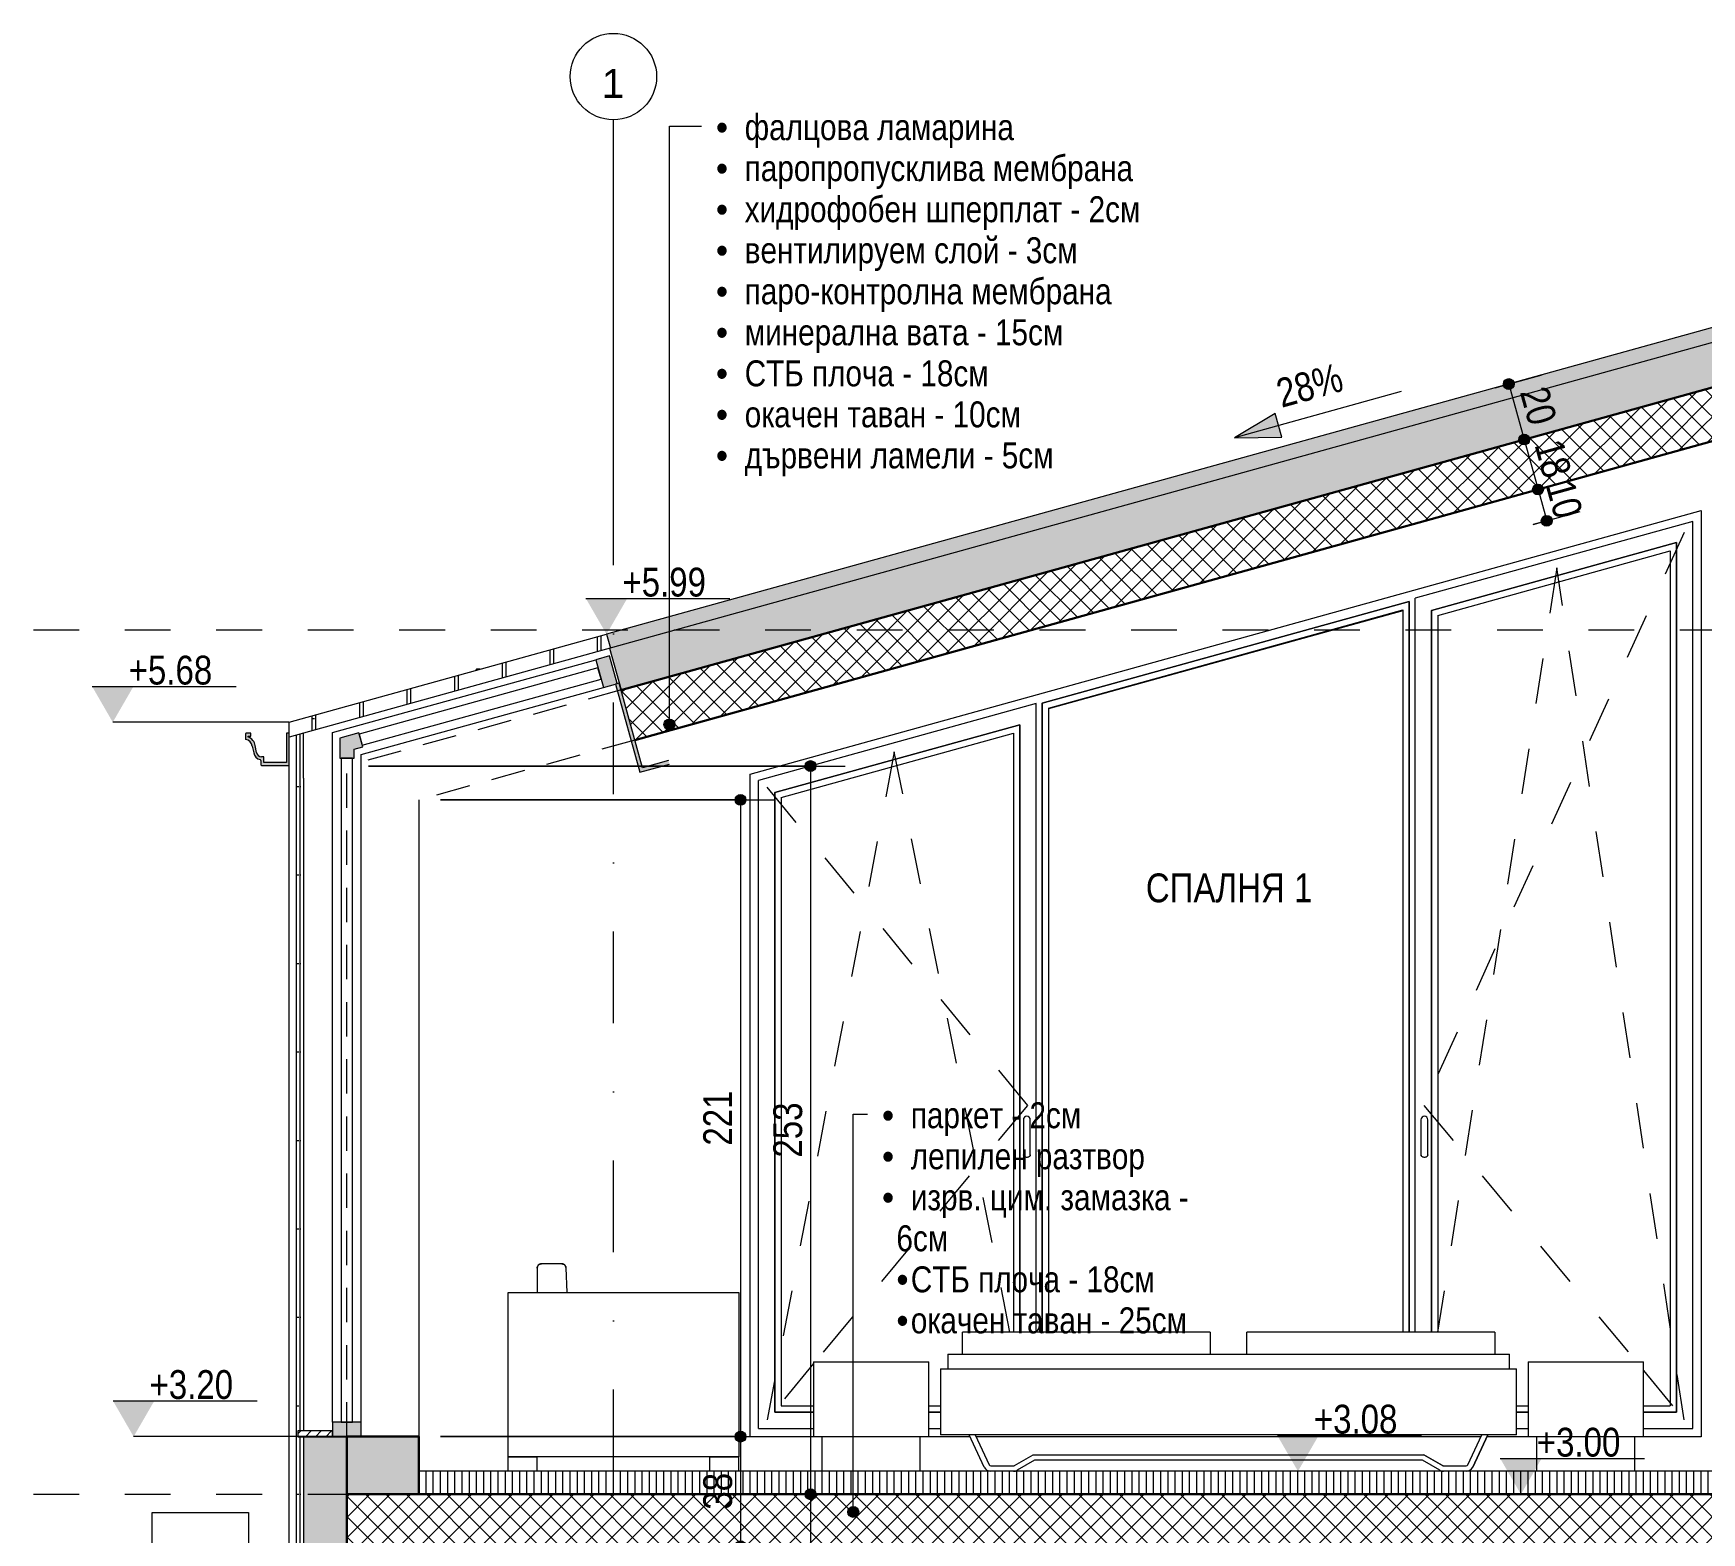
# Model space of a CAD drawing. Header units: centimetres. Extents: x 34 to 2008, y -210 to 807.
# Drawn here: x 35 to 614, y 287 to 807 of the extents above; entities that cross this region are included whole.
import ezdxf

# ---------------------------------------------------------------- set-up
doc = ezdxf.new("R2010")
doc.units = ezdxf.units.CM
for name, pattern in [('Dash', [31.75, 15.875, -15.875]), ('Dash dot', [79.375, 31.75, -23.8125, 0, -23.8125]), ('Overhead', [19.84375, 11.90625, -7.9375])]:
    doc.linetypes.add(name, pattern=pattern)
for name, color, linetype, lineweight in [('A-ANNO-DIMS', 7, 'Continuous', 9), ('A-ANNO-DIMS-50', 7, 'Continuous', 9), ('A-ANNO-NOTE', 7, 'Continuous', 9), ('A-AREA-IDEN', 7, 'Continuous', 9), ('A-DETL-GENF', 7, 'Continuous', 9), ('A-FLOR-FNSH', 7, 'Continuous', 9), ('A-FLOR-LEVL', 7, 'Continuous', 9), ('A-FLOR-OVHD', 7, 'Overhead', 9), ('A-FLOR-PATT', 7, 'Continuous', 9), ('A-GLAZ', 7, 'Continuous', 5), ('A-GLAZ-CURT', 7, 'Continuous', 9), ('A-GLAZ-CWMG', 7, 'Continuous', 9), ('A-GLAZ-HDLN', 7, 'Dash', 5), ('A-ROOF', 7, 'Continuous', 9), ('A-ROOF-FNSH', 7, 'Continuous', 9), ('A-ROOF-OTLN', 7, 'Continuous', 9), ('A-ROOF-PATT', 7, 'Continuous', 9), ('A-WALL', 7, 'Continuous', 9), ('A-WALL-IDEN', 7, 'Continuous', 9), ('A-WALL-PATT', 7, 'Continuous', 9), ('G-ANNO-DIMS', 7, 'Continuous', 9), ('G-ANNO-TEXT', 7, 'Continuous', 9), ('I-FURN', 7, 'Continuous', 9), ('S-GRID', 7, 'Continuous', 9), ('S-GRID-IDEN', 7, 'Continuous', 9)]:
    doc.layers.add(name, color=color, linetype=linetype, lineweight=lineweight)
doc.layers.add('A-DETL', color=7, linetype='Continuous', lineweight=9, true_color=0x008000)
doc.styles.add('Arial', font='arial.ttf', dxfattribs={"height": 10})
doc.styles.add('Arial Narrow', font='ARIALN.TTF', dxfattribs={"height": 10})
doc.styles.add('Arial Narrow_1', font='ARIALN.TTF', dxfattribs={"height": 10})
doc.styles.add('Arial Narrow_2', font='ARIALN.TTF', dxfattribs={"height": 9})
doc.styles.add('Arial Narrow_3', font='ARIALN.TTF', dxfattribs={"height": 10})
doc.dimstyles.new('TEC_DIM', dxfattribs={"dimscale": 30.48, "dimtxt": 10.23431, "dimasz": 0.492126, "dimexe": 0.393701, "dimexo": 0.246063, "dimgap": 0, "dimtad": 1, "dimdec": 0, "dimzin": 0, "dimdsep": 46, "dimtxsty": 'Arial Narrow', "dimblk1": 'DOTSMALL', "dimblk2": 'DOTSMALL', "dimsah": 1, "dimcen": 0.09, "dimazin": 0, "dimtfac": 1, "dimtdec": 4, "dimtix": 1, "dimtmove": 0, "dimatfit": 3, "dimfxl": 0, "dimtvp": 1, "dimtolj": 1, "dimtzin": 0, "dimarcsym": 0})
doc.dimstyles.new('TEC_DIM_1', dxfattribs={"dimscale": 30.48, "dimtxt": 10.23431, "dimasz": 0.492126, "dimexe": 0.393701, "dimexo": 0.246063, "dimgap": 0, "dimtad": 1, "dimdec": 0, "dimzin": 0, "dimdsep": 46, "dimtxsty": 'Arial Narrow_3', "dimblk1": 'DOTSMALL', "dimblk2": 'DOTSMALL', "dimsah": 1, "dimcen": 0.09, "dimazin": 0, "dimtfac": 1, "dimtdec": 4, "dimtix": 1, "dimtmove": 0, "dimatfit": 3, "dimfxl": 0, "dimtvp": 1, "dimtolj": 1, "dimtzin": 0, "dimarcsym": 0})
pattern_1 = [(45, (1010.481, 295.661), (-3.535534, 3.535534), []), (135, (1010.481, 295.661), (-3.535534, -3.535534), [])]

# ---------------------------------------------------------------- blocks, each defined once
blk = doc.blocks.new('ЛЕГЛО - ДВОЙНО - 200x200cm-2336722-2-2')
at = {"layer": 'I-FURN', "color": 253, "true_color": 0xaaaaaa}
for p, q in [((443.79, 356.26), (357.76, 356.26)), ((357.76, 353.72), (357.76, 356.26)), ((357.76, 351.18), (357.76, 353.72)), ((443.79, 356.26), (443.79, 353.72)), ((443.79, 353.72), (443.79, 351.18)), ((542.52, 356.26), (456.49, 356.26)), ((456.49, 353.72), (456.49, 356.26)), ((456.49, 351.18), (456.49, 353.72)), ((542.52, 356.26), (542.52, 353.72)), ((542.52, 353.72), (542.52, 351.18)), ((352.68, 348.64), (352.68, 343.56)), ((352.68, 348.64), (355.22, 348.64)), ((355.22, 348.64), (545.06, 348.64)), ((357.76, 348.64), (357.76, 351.18)), ((443.79, 351.18), (443.79, 348.64)), ((456.49, 348.64), (456.49, 351.18)), ((542.52, 351.18), (542.52, 348.64)), ((545.06, 348.64), (547.6, 348.64)), ((547.6, 343.56), (547.6, 348.64)), ((306.14, 346), (346.14, 346)), ((306.14, 346), (306.14, 320)), ((346.14, 320), (346.14, 346)), ((350.14, 343.56), (550.14, 343.56)), ((350.14, 343.56), (350.14, 320.7)), ((550.14, 320.7), (550.14, 343.56)), ((554.14, 346), (594.14, 346)), ((554.14, 346), (554.14, 320)), ((594.14, 320), (594.14, 346)), ((346.14, 320), (306.14, 320)), ((309.14, 308), (309.14, 320)), ((343.14, 308), (343.14, 320)), ((550.14, 320.7), (350.14, 320.7)), ((365.37, 309.47), (360.13, 320.7)), ((362.23, 320.7), (367.1, 310.27)), ((533.16, 310.27), (538.02, 320.7)), ((540.12, 320.7), (534.88, 309.47)), ((534.92, 309.47), (540.15, 320.7)), ((594.14, 320), (554.14, 320)), ((557.14, 308), (557.14, 320)), ((591.14, 308), (591.14, 320)), ((375.85, 309.99), (382.3, 313.71)), ((382.3, 313.71), (517.95, 313.71)), ((517.95, 313.71), (524.4, 309.99)), ((524.44, 309.99), (517.98, 313.71)), ((343.14, 308), (309.14, 308)), ((367.67, 309.9), (375.53, 309.9)), ((375.53, 308), (367.67, 308)), ((382.81, 311.81), (376.8, 308.34)), ((517.44, 311.81), (382.81, 311.81)), ((523.45, 308.34), (517.44, 311.81)), ((524.72, 309.9), (532.58, 309.9)), ((532.58, 308), (524.72, 308)), ((591.14, 308), (557.14, 308))]:
    blk.add_line(p, q, dxfattribs=at)
for centre, radius, start, end in [((367.67, 310.54), 2.54, 205, 270), ((367.67, 310.54), 0.635, 205, 270), ((375.53, 310.54), 0.635, 270, 300), ((375.53, 310.54), 2.54, 270, 300), ((524.72, 310.54), 2.54, 240, 270), ((524.72, 310.54), 0.635, 240, 270), ((524.75, 310.54), 0.635, 240, 255), ((532.58, 310.54), 0.635, 270, 335), ((532.58, 310.54), 2.54, 270, 335), ((532.61, 310.54), 2.54, 270, 335)]:
    blk.add_arc(centre, radius, start, end, dxfattribs=at)
blk = doc.blocks.new('Sofa-08 - 140 x 80-1721778-2-2')
at = {"layer": 'I-FURN', "color": 253, "true_color": 0xaaaaaa}
for p, q in [((210.14, 378.5), (210.14, 370)), ((218.7, 380), (211.64, 380)), ((220.55, 370), (220.2, 378.56)), ((200.14, 313), (200.14, 370)), ((200.14, 370), (280.14, 370)), ((280.14, 370), (280.14, 313)), ((200.14, 313), (210.14, 313)), ((200.14, 308), (200.14, 313)), ((280.14, 313), (200.14, 313)), ((210.14, 308), (210.14, 313)), ((270.14, 313), (280.14, 313)), ((270.14, 308), (270.14, 313)), ((280.14, 308), (280.14, 313)), ((210.14, 308), (200.14, 308)), ((280.14, 308), (270.14, 308))]:
    blk.add_line(p, q, dxfattribs=at)
for centre, start, end in [((211.64, 378.5), 90, 180), ((218.7, 378.5), 2.32153, 90)]:
    blk.add_arc(centre, 1.5, start, end, dxfattribs=at)
for points, knots in [([(210.14, 378.5), (210.14, 378.59), (210.15, 378.71), (210.18, 378.82), (210.18, 378.85)], [0, 0, 0, 0, 0.25, 0.3102366, 0.3102366, 0.3102366, 0.3102366]), ([(210.18, 378.85), (210.18, 378.82), (210.15, 378.71), (210.14, 378.59), (210.14, 378.5)], [0.6897634, 0.6897634, 0.6897634, 0.6897634, 0.75, 1, 1, 1, 1]), ([(210.21, 378.94), (210.22, 378.98), (210.25, 379.06), (210.29, 379.14), (210.31, 379.19)], [0.3988094, 0.3988094, 0.3988094, 0.3988094, 0.5, 0.625, 0.625, 0.625, 0.625]), ([(210.31, 379.19), (210.29, 379.14), (210.25, 379.06), (210.22, 378.98), (210.21, 378.94)], [0.375, 0.375, 0.375, 0.375, 0.5, 0.6011906, 0.6011906, 0.6011906, 0.6011906]), ([(210.96, 379.83), (211, 379.86), (211.08, 379.89), (211.16, 379.92), (211.2, 379.93)], [0.375, 0.375, 0.375, 0.375, 0.5, 0.6011906, 0.6011906, 0.6011906, 0.6011906]), ([(211.2, 379.93), (211.16, 379.92), (211.08, 379.89), (211, 379.86), (210.96, 379.83)], [0.3988094, 0.3988094, 0.3988094, 0.3988094, 0.5, 0.625, 0.625, 0.625, 0.625]), ([(211.3, 379.96), (211.32, 379.96), (211.43, 379.99), (211.55, 380), (211.64, 380)], [0.6897634, 0.6897634, 0.6897634, 0.6897634, 0.75, 1, 1, 1, 1]), ([(211.64, 380), (211.55, 380), (211.43, 379.99), (211.32, 379.96), (211.3, 379.96)], [0, 0, 0, 0, 0.25, 0.3102366, 0.3102366, 0.3102366, 0.3102366]), ([(218.7, 380), (218.79, 380), (218.91, 379.99), (219.02, 379.97), (219.04, 379.96)], [0, 0, 0, 0, 0.25, 0.3097192, 0.3097192, 0.3097192, 0.3097192]), ([(219.04, 379.96), (219.02, 379.97), (218.91, 379.99), (218.79, 380), (218.7, 380)], [0.6902808, 0.6902808, 0.6902808, 0.6902808, 0.75, 1, 1, 1, 1]), ([(219.14, 379.94), (219.17, 379.93), (219.25, 379.9), (219.33, 379.86), (219.38, 379.84)], [0.3983348, 0.3983348, 0.3983348, 0.3983348, 0.5, 0.6255437, 0.6255437, 0.6255437, 0.6255437]), ([(219.38, 379.84), (219.33, 379.86), (219.25, 379.9), (219.17, 379.93), (219.14, 379.94)], [0.3744563, 0.3744563, 0.3744563, 0.3744563, 0.5, 0.6016652, 0.6016652, 0.6016652, 0.6016652]), ([(220.02, 379.23), (220.04, 379.18), (220.08, 379.11), (220.11, 379.03), (220.12, 378.99)], [0.3744563, 0.3744563, 0.3744563, 0.3744563, 0.5, 0.6016652, 0.6016652, 0.6016652, 0.6016652]), ([(220.12, 378.99), (220.11, 379.03), (220.08, 379.11), (220.04, 379.18), (220.02, 379.23)], [0.3983348, 0.3983348, 0.3983348, 0.3983348, 0.5, 0.6255437, 0.6255437, 0.6255437, 0.6255437]), ([(220.15, 378.9), (220.16, 378.88), (220.18, 378.76), (220.2, 378.65), (220.2, 378.56)], [0.6902808, 0.6902808, 0.6902808, 0.6902808, 0.75, 1, 1, 1, 1]), ([(220.2, 378.56), (220.2, 378.65), (220.18, 378.76), (220.16, 378.88), (220.15, 378.9)], [0, 0, 0, 0, 0.25, 0.3097192, 0.3097192, 0.3097192, 0.3097192])]:
    blk.add_open_spline(points, degree=3, knots=knots, dxfattribs=at)
for points in [[(210.39, 379.32), (210.44, 379.4), (210.51, 379.48), (210.58, 379.56)], [(210.58, 379.56), (210.51, 379.48), (210.44, 379.4), (210.39, 379.32)], [(210.58, 379.56), (210.66, 379.64), (210.74, 379.7), (210.83, 379.76)], [(210.83, 379.76), (210.74, 379.7), (210.66, 379.64), (210.58, 379.56)], [(219.5, 379.77), (219.59, 379.72), (219.67, 379.65), (219.74, 379.58)], [(219.74, 379.58), (219.67, 379.65), (219.59, 379.72), (219.5, 379.77)], [(219.74, 379.58), (219.82, 379.51), (219.88, 379.43), (219.94, 379.35)], [(219.94, 379.35), (219.88, 379.43), (219.82, 379.51), (219.74, 379.58)]]:
    blk.add_open_spline(points, degree=3, dxfattribs=at)
blk = doc.blocks.new('TRIPLE - OK_F_OF - T - 15_50-2493722-2-2')
at = {"layer": 'A-GLAZ'}
for p, q in [((611.24, 637.7), (514.94, 611)), ((611.24, 322.9), (611.24, 637.7)), ((605.64, 630.34), (520.54, 606.74)), ((520.54, 606.74), (605.64, 630.34)), ((522.74, 605.07), (603.44, 627.45)), ((603.44, 627.45), (603.44, 330.7)), ((605.64, 328.5), (605.64, 630.34)), ((605.64, 630.34), (605.64, 328.5)), ((512.84, 609.9), (385.44, 574.56)), ((385.44, 574.56), (512.84, 609.9)), ((512.84, 356.26), (512.84, 609.9)), ((512.84, 609.9), (512.84, 356.26)), ((514.94, 356.26), (514.94, 611)), ((387.64, 572.89), (510.64, 607)), ((510.65, 606.69), (387.64, 572.58)), ((510.64, 607), (510.64, 356.26)), ((520.54, 606.74), (520.54, 356.26)), ((520.54, 356.26), (520.54, 606.74)), ((522.74, 605.07), (522.74, 356.26)), ((383.34, 574.5), (287.04, 547.79)), ((383.34, 356.26), (383.34, 574.5)), ((385.44, 574.56), (385.44, 356.26)), ((385.44, 356.26), (385.44, 574.56)), ((387.64, 572.89), (387.64, 356.26)), ((377.74, 567.14), (292.64, 543.54)), ((292.64, 543.54), (377.74, 567.14)), ((294.84, 541.86), (375.54, 564.24)), ((375.54, 564.24), (375.54, 356.26)), ((377.74, 356.26), (377.74, 567.14)), ((377.74, 567.14), (377.74, 356.26)), ((287.04, 322.9), (287.04, 547.79)), ((292.64, 543.54), (292.64, 328.5)), ((292.64, 328.5), (292.64, 543.54)), ((294.84, 541.86), (294.84, 330.7)), ((378.94, 430), (378.94, 417.83)), ((381.34, 417.83), (381.34, 430)), ((516.94, 430), (516.94, 417.83)), ((519.34, 417.83), (519.34, 430)), ((294.84, 330.7), (306.14, 330.7)), ((346.14, 330.7), (350.14, 330.7)), ((550.14, 330.7), (554.14, 330.7)), ((594.14, 330.7), (603.44, 330.7)), ((292.64, 328.5), (306.14, 328.5)), ((306.14, 328.5), (292.64, 328.5)), ((346.14, 328.5), (350.14, 328.5)), ((350.14, 328.5), (346.14, 328.5)), ((550.14, 328.5), (554.14, 328.5)), ((554.14, 328.5), (550.14, 328.5)), ((594.14, 328.5), (605.64, 328.5)), ((605.64, 328.5), (594.14, 328.5)), ((287.04, 322.9), (306.14, 322.9)), ((346.14, 322.9), (350.14, 322.9)), ((550.14, 322.9), (554.14, 322.9)), ((594.14, 322.9), (611.24, 322.9))]:
    blk.add_line(p, q, dxfattribs=at)
at = {"layer": 'A-GLAZ', "flags": 128}
for points in [[(378.94, 417.83), (378.97, 417.68), (379.04, 417.53), (379.15, 417.39), (379.3, 417.27), (379.48, 417.18), (379.68, 417.1), (379.91, 417.06), (380.14, 417.04), (380.38, 417.06), (380.6, 417.1), (380.81, 417.18), (380.99, 417.27), (381.14, 417.39), (381.25, 417.53), (381.32, 417.68), (381.34, 417.83)], [(379.04, 417.53), (378.97, 417.68), (378.94, 417.83)], [(381.34, 417.83), (381.32, 417.68), (381.25, 417.53)], [(516.94, 417.83), (516.97, 417.68), (517.04, 417.53), (517.15, 417.39), (517.3, 417.27), (517.48, 417.18), (517.68, 417.1), (517.91, 417.06), (518.14, 417.04), (518.38, 417.06), (518.6, 417.1), (518.81, 417.18), (518.99, 417.27), (519.14, 417.39), (519.25, 417.53), (519.32, 417.68), (519.34, 417.83)], [(517.04, 417.53), (516.97, 417.68), (516.94, 417.83)], [(519.34, 417.83), (519.32, 417.68), (519.25, 417.53)]]:
    blk.add_lwpolyline(points, dxfattribs=at)
at = {"layer": 'A-GLAZ'}
for centre in [(380.14, 430), (518.14, 430)]:
    blk.add_arc(centre, 1.2, 0, 180, dxfattribs=at)
at = {"layer": 'A-GLAZ-HDLN'}
for p, q in [((608.24, 633.83), (517.94, 435)), ((564.14, 621.53), (522.69, 356.26)), ((608.24, 325.9), (564.14, 621.53)), ((334.14, 557.74), (290.04, 325.9)), ((374.29, 356.26), (334.14, 557.74)), ((289.9, 545.47), (380.34, 435)), ((380.34, 435), (306.68, 346)), ((517.94, 435), (591.61, 346)), ((306.14, 345.35), (290.04, 325.9)), ((594.14, 342.94), (608.24, 325.9))]:
    blk.add_line(p, q, dxfattribs=at)
blk = doc.blocks.new('L Corner Mullion - L Mullion 1-2432673-2-2')
at = {"layer": 'A-GLAZ-CWMG', "true_color": 0xc0c0c0}
blk.add_hatch(color=9, dxfattribs=at).paths.add_polyline_path([(146.64, 555.57), (146.64, 558.67), (149.63, 559.49), (148.29, 564.31), (141.64, 562.47), (141.64, 555.57)])
at = {"layer": 'A-GLAZ-CWMG', "lineweight": 15}
for p, q in [((148.29, 564.31), (141.64, 562.47)), ((141.64, 562.47), (141.64, 555.57)), ((149.63, 559.49), (148.29, 564.31)), ((146.64, 558.67), (149.63, 559.49)), ((146.64, 555.57), (146.64, 558.67)), ((141.64, 555.57), (146.64, 555.57))]:
    blk.add_line(p, q, dxfattribs=at)
blk = doc.blocks.new('Rectangular Mullion - TEC_DOGRAMA_TERASI_EX-2432669-2-2')
at = {"layer": 'A-GLAZ-CWMG'}
for p, q in [((139.14, 564.37), (230.49, 589.7)), ((149.14, 556.76), (233.16, 580.06))]:
    blk.add_line(p, q, dxfattribs=at)
blk = doc.blocks.new('Rectangular Mullion - TEC_DOGRAMA_TERASI_EX-2432546-2-2')
at = {"layer": 'A-GLAZ-CWMG', "true_color": 0xc0c0c0}
blk.add_hatch(color=9, dxfattribs=at).paths.add_polyline_path([(149.14, 320), (149.14, 325), (139.14, 325), (139.14, 320)])
at = {"layer": 'A-GLAZ-CWMG', "lineweight": 15}
for p, q in [((139.14, 325), (139.14, 320)), ((149.14, 325), (139.14, 325)), ((149.14, 320), (149.14, 325)), ((139.14, 320), (149.14, 320))]:
    blk.add_line(p, q, dxfattribs=at)
blk = doc.blocks.new('Rectangular Mullion - TEC_DOGRAMA_TERASI_EX-2432671-2-2')
at = {"layer": 'A-GLAZ-CWMG'}
for p, q in [((139.14, 325), (139.14, 564.37)), ((149.14, 325), (149.14, 556.76))]:
    blk.add_line(p, q, dxfattribs=at)
blk = doc.blocks.new('System Panel - Glazed-2432545-2-2')
at = {"layer": 'A-GLAZ-CURT'}
for p, q in [((231.29, 586.81), (148.43, 563.83)), ((232.36, 582.96), (231.29, 586.81)), ((149.5, 559.98), (232.36, 582.96)), ((148.43, 563.83), (149.5, 559.98))]:
    blk.add_line(p, q, dxfattribs=at)
blk = doc.blocks.new('Rectangular Mullion - TEC_DOGRAMA_TERASI_EX-2432543-2-2')
at = {"layer": 'A-GLAZ-CWMG', "true_color": 0xc0c0c0}
blk.add_hatch(color=9, dxfattribs=at).paths.add_polyline_path([(233.16, 580.06), (237.98, 581.4), (235.31, 591.04), (230.49, 589.7), (232.74, 581.57)])
at = {"layer": 'A-GLAZ-CWMG', "lineweight": 15}
for p, q in [((235.31, 591.04), (230.49, 589.7)), ((237.98, 581.4), (235.31, 591.04)), ((230.49, 589.7), (233.16, 580.06)), ((233.16, 580.06), (237.38, 581.24))]:
    blk.add_line(p, q, dxfattribs=at)
blk = doc.blocks.new('System Panel - Glazed-2432675-2-2')
at = {"layer": 'A-GLAZ-CURT'}
for p, q in [((146.14, 555.57), (142.14, 555.57)), ((142.14, 555.57), (142.14, 325)), ((146.14, 325), (146.14, 555.57)), ((142.14, 325), (146.14, 325))]:
    blk.add_line(p, q, dxfattribs=at)
blk = doc.blocks.new('Grid - TEC_GRID_CIRCLE-145857-2-2')
at = {"layer": 'S-GRID-IDEN'}
blk.add_circle((696.64, 792.09), 15, dxfattribs=at)
blk = doc.blocks.new('Spot Elevations - ELEVATION_PROJECT-150941-2-2')
at = {"layer": 'A-ANNO-NOTE'}
blk.add_hatch(color=256, dxfattribs=at).paths.add_polyline_path([(1558.35, 312.39), (1572.66, 312.39), (1565.5, 300)])
blk.add_line((1558.35, 312.39), (1608.35, 312.39), dxfattribs=at)
blk = doc.blocks.new('DIMBLOCK57-2-2')
at = {"layer": 'A-ANNO-DIMS-50', "transparency": 16777216}
h = blk.add_hatch(color=256, dxfattribs=at)
edge = h.paths.add_edge_path()
edge.add_arc((280.76, 541.04), 1.88, 0, 360)
h = blk.add_hatch(color=256, dxfattribs=at)
edge = h.paths.add_edge_path()
edge.add_arc((280.76, 320.02), 1.88, 0, 360)
for p, q in [((176.64, 541.04), (292.76, 541.04)), ((280.76, 541.04), (176.64, 541.04)), ((280.76, 541.04), (280.76, 320.02)), ((176.64, 320.02), (292.76, 320.02)), ((280.76, 320.02), (176.64, 320.02))]:
    blk.add_line(p, q, dxfattribs=at)
for centre in [(280.76, 541.04), (280.76, 320.02)]:
    blk.add_circle(centre, 1.88, dxfattribs=at)
at = {"layer": 'A-ANNO-DIMS-50', "color": 0, "transparency": 16777216, "insert": (267.83, 421.02), "char_height": 10, "width": 22.8079, "attachment_point": 1, "rotation": 90, "line_spacing_factor": 0.974696, "style": 'Arial Narrow'}
blk.add_mtext('221', dxfattribs=at)
blk = doc.blocks.new('_DotSmall')
at = {"color": 0, "linetype": 'ByBlock', "const_width": 0.5}
blk.add_lwpolyline([(-0.0625, 0, 1), (0.0625, 0, 1)], format="xyb", close=True, dxfattribs=at)
blk = doc.blocks.new('DIMBLOCK58-2-2')
at = {"layer": 'A-ANNO-DIMS-50', "transparency": 16777216}
h = blk.add_hatch(color=256, dxfattribs=at)
edge = h.paths.add_edge_path()
edge.add_arc((280.76, 320.02), 1.88, 0, 360)
h = blk.add_hatch(color=256, dxfattribs=at)
edge = h.paths.add_edge_path()
edge.add_arc((280.76, 282), 1.88, 0, 360)
for p, q in [((176.64, 320.02), (292.76, 320.02)), ((280.76, 320.02), (176.64, 320.02)), ((280.76, 320.02), (280.76, 282)), ((275.91, 282), (292.76, 282)), ((280.76, 282), (275.91, 282))]:
    blk.add_line(p, q, dxfattribs=at)
for centre in [(280.76, 320.02), (280.76, 282)]:
    blk.add_circle(centre, 1.88, dxfattribs=at)
at = {"layer": 'A-ANNO-DIMS-50', "color": 0, "transparency": 16777216, "insert": (267.83, 294.67), "char_height": 10, "width": 15.2053, "attachment_point": 1, "rotation": 90, "line_spacing_factor": 0.974696, "style": 'Arial Narrow'}
blk.add_mtext('38', dxfattribs=at)
blk = doc.blocks.new('DIMBLOCK63-2-2')
at = {"layer": 'A-ANNO-DIMS-50', "transparency": 16777216}
h = blk.add_hatch(color=256, dxfattribs=at)
edge = h.paths.add_edge_path()
edge.add_arc((305.07, 552.78), 1.88, 0, 360)
h = blk.add_hatch(color=256, dxfattribs=at)
edge = h.paths.add_edge_path()
edge.add_arc((305.07, 300), 1.88, 0, 360)
for p, q in [((151.64, 552.78), (317.07, 552.78)), ((305.07, 552.78), (151.64, 552.78)), ((305.07, 552.78), (305.07, 300)), ((300.22, 300), (317.07, 300)), ((305.07, 300), (300.22, 300))]:
    blk.add_line(p, q, dxfattribs=at)
for centre in [(305.07, 552.78), (305.07, 300)]:
    blk.add_circle(centre, 1.88, dxfattribs=at)
at = {"layer": 'A-ANNO-DIMS-50', "color": 0, "transparency": 16777216, "insert": (292.14, 416.89), "char_height": 10, "width": 22.8079, "attachment_point": 1, "rotation": 90, "line_spacing_factor": 0.974696, "style": 'Arial Narrow'}
blk.add_mtext('253', dxfattribs=at)
blk = doc.blocks.new('DIMBLOCK64-2-2')
at = {"layer": 'A-ANNO-DIMS-50', "transparency": 16777216}
h = blk.add_hatch(color=256, dxfattribs=at)
edge = h.paths.add_edge_path()
edge.add_arc((305.07, 300), 1.88, 0, 360)
h = blk.add_hatch(color=256, dxfattribs=at)
edge = h.paths.add_edge_path()
edge.add_arc((305.07, 0), 1.87, 0, 360)
for p, q in [((300.22, 300), (317.07, 300)), ((305.07, 300), (300.22, 300)), ((305.07, 300), (305.07, 0)), ((300.22, 0), (317.07, 0)), ((305.07, 0), (300.22, 0))]:
    blk.add_line(p, q, dxfattribs=at)
for centre, radius in [((305.07, 300), 1.88), ((305.07, 0), 1.87)]:
    blk.add_circle(centre, radius, dxfattribs=at)
at = {"layer": 'A-ANNO-DIMS-50', "color": 0, "transparency": 16777216, "insert": (292.14, 140.5), "char_height": 10, "width": 22.8079, "attachment_point": 1, "rotation": 90, "line_spacing_factor": 0.974696, "style": 'Arial Narrow'}
blk.add_mtext('300', dxfattribs=at)
blk = doc.blocks.new('DIMBLOCK114-2-2')
at = {"layer": 'A-ANNO-DIMS-50', "transparency": 16777216}
h = blk.add_hatch(color=256, dxfattribs=at)
edge = h.paths.add_edge_path()
edge.add_arc((547.41, 685.37), 1.88, 0, 360)
h = blk.add_hatch(color=256, dxfattribs=at)
edge = h.paths.add_edge_path()
edge.add_arc((552.75, 666.1), 1.88, 0, 360)
for p, q in [((542.73, 684.08), (558.97, 688.58)), ((547.41, 685.37), (542.73, 684.08)), ((547.41, 685.37), (552.75, 666.1)), ((548.08, 664.8), (564.31, 669.31)), ((552.75, 666.1), (548.08, 664.8))]:
    blk.add_line(p, q, dxfattribs=at)
for centre in [(547.41, 685.37), (552.75, 666.1)]:
    blk.add_circle(centre, 1.88, dxfattribs=at)
at = {"layer": 'A-ANNO-DIMS-50', "color": 0, "transparency": 16777216, "insert": (560.84, 685.3), "char_height": 10, "width": 15.2053, "attachment_point": 1, "rotation": 285.5, "line_spacing_factor": 0.974696, "style": 'Arial Narrow'}
blk.add_mtext('20', dxfattribs=at)
blk = doc.blocks.new('DIMBLOCK115-2-2')
at = {"layer": 'A-ANNO-DIMS-50', "transparency": 16777216}
h = blk.add_hatch(color=256, dxfattribs=at)
edge = h.paths.add_edge_path()
edge.add_arc((552.75, 666.1), 1.88, 0, 360)
h = blk.add_hatch(color=256, dxfattribs=at)
edge = h.paths.add_edge_path()
edge.add_arc((557.56, 648.75), 1.87, 0, 360)
for p, q in [((548.08, 664.8), (564.31, 669.31)), ((552.75, 666.1), (548.08, 664.8)), ((552.75, 666.1), (557.56, 648.75)), ((552.89, 647.46), (569.13, 651.96)), ((557.56, 648.75), (552.89, 647.46))]:
    blk.add_line(p, q, dxfattribs=at)
for centre, radius in [((552.75, 666.1), 1.88), ((557.56, 648.75), 1.87)]:
    blk.add_circle(centre, radius, dxfattribs=at)
at = {"layer": 'A-ANNO-DIMS-50', "color": 0, "transparency": 16777216, "insert": (565.92, 666.99), "char_height": 10, "width": 15.2053, "attachment_point": 1, "rotation": 285.5, "line_spacing_factor": 0.974696, "style": 'Arial Narrow'}
blk.add_mtext('18', dxfattribs=at)
blk = doc.blocks.new('DIMBLOCK116-2-2')
at = {"layer": 'A-ANNO-DIMS-50', "transparency": 16777216}
h = blk.add_hatch(color=256, dxfattribs=at)
edge = h.paths.add_edge_path()
edge.add_arc((557.56, 648.75), 1.87, 0, 360)
h = blk.add_hatch(color=256, dxfattribs=at)
edge = h.paths.add_edge_path()
edge.add_arc((560.57, 637.91), 1.88, 0, 360)
for p, q in [((552.89, 647.46), (569.13, 651.96)), ((557.56, 648.75), (552.89, 647.46)), ((557.56, 648.75), (560.57, 637.91)), ((555.9, 636.62), (572.13, 641.12)), ((560.57, 637.91), (555.9, 636.62))]:
    blk.add_line(p, q, dxfattribs=at)
for centre, radius in [((557.56, 648.75), 1.87), ((560.57, 637.91), 1.88)]:
    blk.add_circle(centre, radius, dxfattribs=at)
at = {"layer": 'A-ANNO-DIMS-50', "color": 0, "transparency": 16777216, "insert": (569.83, 652.89), "char_height": 10, "width": 15.2053, "attachment_point": 1, "rotation": 285.5, "line_spacing_factor": 0.974696, "style": 'Arial Narrow_3'}
blk.add_mtext('\u200e10', dxfattribs=at)

msp = doc.modelspace()

# ---------------------------------------------------------------- hatches: boundary and pattern name
at = {"layer": 'A-DETL-GENF', "true_color": 0xffff80}
msp.add_hatch(color=51, dxfattribs=at).paths.add_polyline_path([(245.87, 550.65), (256.08, 553.48), (255.74, 554.69), (246.74, 552.19), (238.59, 581.57), (237.38, 581.24), (243.07, 560.74)])
at = {"layer": 'A-FLOR-PATT', "true_color": 0x787878}
h = msp.add_hatch(dxfattribs=at)
h.set_pattern_fill('FP2_17', color=8, angle=-180, style=0, pattern_type=2)
h.set_pattern_definition([(270, (964.143, 308), (2.5, -9e-15), [])])
h.paths.add_polyline_path([(959.64, 300), (1339.14, 300), (1339.14, 308), (944.14, 308), (944.14, 300)])
h.paths.add_polyline_path([(188.6, 300), (684.14, 300), (684.14, 308), (169.14, 308), (169.14, 300)])
h.paths.add_polyline_path([(1754.14, 300), (1759.14, 300), (1759.14, 308), (1364.14, 308), (1364.14, 300), (1746.11, 300)])
at = {"layer": 'A-FLOR-PATT'}
h = msp.add_hatch(dxfattribs=at)
h.set_pattern_fill('FP2_21', color=256, style=0, pattern_type=2)
h.set_pattern_definition(pattern_1)
h.paths.add_polyline_path([(1021.33, 282), (1784.14, 282), (1784.14, 300), (144.14, 300), (144.14, 282), (1005.91, 282)])
at = {"layer": 'A-ROOF-PATT', "true_color": 0xc0c0c0}
msp.add_hatch(color=9, dxfattribs=at).paths.add_polyline_path([(235.6, 593.71), (729.14, 730.58), (729.14, 735.77), (234.26, 598.53)])
at = {"layer": 'A-ROOF-PATT', "true_color": 0xffff80}
msp.add_hatch(color=51, dxfattribs=at).paths.add_polyline_path([(239.34, 579.18), (724.14, 713.63), (724.14, 729.2), (235.33, 593.64), (238.77, 581.24)])
at = {"layer": 'A-ROOF-PATT'}
h = msp.add_hatch(dxfattribs=at)
h.set_pattern_fill('FP2_21', color=256, style=0, pattern_type=2)
h.set_pattern_definition(pattern_1)
h.paths.add_polyline_path([(244.07, 561.81), (709.14, 690.79), (709.14, 709.47), (239.26, 579.16)])
at = {"layer": 'A-ROOF-PATT', "true_color": 0x8b8b8b}
h = msp.add_hatch(dxfattribs=at)
h.set_pattern_fill('FP2_15', color=252, style=0, pattern_type=2)
h.set_pattern_definition([(0, (16.51, 600), (16.51, 30.709), [0.8382, -15.672]), (90, (0, 600), (-16.51, 30.709), [30.709, 0]), (90, (1.27, 600), (-16.51, 30.709), [30.709, 0])])
h.paths.add_polyline_path([(124.14, 562.8), (235.6, 593.71), (234.26, 598.53), (124.14, 567.99)])
at = {"layer": 'A-ROOF-PATT', "lineweight": 5, "true_color": 0xc0c0c0}
for points in [[(188.9, 585.95), (190.41, 586.37), (189.1, 586.36), (188.9, 586.11)], [(124.14, 552.99), (124.14, 564.18), (123.14, 564.18), (123.14, 553.99), (115.3, 553.99), (115.3, 555.97), (114.1, 556.02), (113.71, 556.17), (113.36, 556.42), (113.09, 556.73), (112.9, 557.11), (112.11, 560.64), (111.75, 561.36), (111.25, 561.99), (110.62, 562.49), (109.9, 562.85), (109.9, 563.18), (110.86, 563.18), (110.86, 564.18), (109.1, 564.17), (108.9, 563.92), (108.9, 562.24), (109.1, 562.04), (109.76, 561.83), (110.34, 561.46), (110.81, 560.96), (111.15, 560.36), (111.32, 559.69), (111.98, 556.69), (112.32, 556.09), (112.79, 555.59), (113.37, 555.22), (114.23, 554.9), (114.3, 554.75), (114.3, 553.19), (114.5, 552.99)]]:
    msp.add_hatch(color=9, dxfattribs=at).paths.add_polyline_path(points)
at = {"layer": 'A-WALL-PATT', "true_color": 0x8b8b8b}
h = msp.add_hatch(dxfattribs=at)
h.set_pattern_fill('FP2_19', color=252, style=0, pattern_type=2)
h.set_pattern_definition([(0, (143.153, 300), (16.51, 30.709), [0.8382, -15.672]), (90, (126.643, 300), (-16.51, 30.709), [30.709, 0]), (90, (127.913, 300), (-16.51, 30.709), [30.709, 0])])
h.paths.add_polyline_path([(124.14, 245), (129.14, 245), (129.14, 320), (127.14, 320.02), (127.14, 322), (129.14, 322), (129.14, 564.19), (124.14, 562.8), (124.14, 255)])
at = {"layer": 'A-WALL-PATT', "true_color": 0x787878}
h = msp.add_hatch(dxfattribs=at)
h.set_pattern_fill('FP2_20', color=8, style=0, pattern_type=2)
h.set_pattern_definition([(45, (1010.481, 295.661), (-1.767767, 1.767767), [])])
h.paths.add_polyline_path([(127.14, 320), (139.14, 320), (139.14, 322), (127.14, 322)])
at = {"layer": 'A-WALL-PATT', "lineweight": 5, "true_color": 0xffff80}
msp.add_hatch(color=51, dxfattribs=at).paths.add_polyline_path([(144.14, 245), (144.14, 320.02), (129.14, 320.02), (129.14, 245)])
at = {"layer": 'A-WALL-PATT', "true_color": 0x808080}
msp.add_hatch(color=8, dxfattribs=at).paths.add_polyline_path([(157.76, 300), (169.14, 300), (169.14, 320.02), (144.14, 320.02), (144.14, 300)])
at = {"layer": 'G-ANNO-DIMS'}
msp.add_hatch(color=256, dxfattribs=at).paths.add_polyline_path([(452.18, 666.75), (468.62, 666.89), (466.34, 675.09)])
at = {"layer": 'G-ANNO-TEXT'}
h = msp.add_hatch(color=256, dxfattribs=at)
edge = h.paths.add_edge_path()
edge.add_arc((256.06, 567.22), 1.88, 0, 360)
h = msp.add_hatch(color=256, dxfattribs=at)
edge = h.paths.add_edge_path()
edge.add_arc((319.89, 293.88), 1.88, 0, 360)

# ---------------------------------------------------------------- linework, layer by layer
at = {"layer": 'A-DETL', "color": 7, "lineweight": 5}
for p, q in [((238.59, 581.57), (237.38, 581.24)), ((237.38, 581.24), (245.87, 550.65)), ((246.74, 552.19), (238.59, 581.57)), ((245.87, 550.65), (256.08, 553.48)), ((255.74, 554.69), (246.74, 552.19))]:
    msp.add_line(p, q, dxfattribs=at)
at = {"layer": 'A-FLOR-FNSH'}
for p, q in [((200.14, 308), (169.14, 308)), ((270.14, 308), (210.14, 308)), ((309.14, 308), (280.14, 308)), ((367.67, 308), (343.14, 308)), ((524.72, 308), (375.53, 308)), ((557.14, 308), (532.61, 308)), ((684.14, 308), (591.14, 308))]:
    msp.add_line(p, q, dxfattribs=at)
at = {"layer": 'A-FLOR-FNSH', "lineweight": 30}
for p, q in [((1339.14, 300), (144.14, 300)), ((144.14, 300), (144.14, 282))]:
    msp.add_line(p, q, dxfattribs=at)
at = {"layer": 'A-FLOR-LEVL', "linetype": 'Dash'}
for p, q in [((35.33, 600), (1934.19, 600)), ((35.33, 300), (1934.19, 300))]:
    msp.add_line(p, q, dxfattribs=at)
at = {"layer": 'A-FLOR-OVHD'}
for p, q in [((239.34, 579.18), (144.14, 552.78)), ((244.07, 561.81), (169.14, 541.04)), ((144.14, 320.02), (144.14, 552.78))]:
    msp.add_line(p, q, dxfattribs=at)
at = {"layer": 'A-ROOF'}
for p, q in [((724.14, 729.2), (129.14, 564.19)), ((124.14, 567.99), (234.26, 598.53)), ((235.33, 593.64), (239.34, 579.18)), ((124.14, 564.18), (124.14, 567.99)), ((129.14, 548.62), (129.14, 564.19))]:
    msp.add_line(p, q, dxfattribs=at)
at = {"layer": 'A-ROOF', "lineweight": 30}
for p, q in [((709.14, 709.47), (239.26, 579.16)), ((244.07, 561.81), (684.14, 683.86))]:
    msp.add_line(p, q, dxfattribs=at)
at = {"layer": 'A-ROOF-FNSH'}
for p, q in [((729.14, 735.77), (234.26, 598.53)), ((234.26, 598.53), (235.6, 593.71))]:
    msp.add_line(p, q, dxfattribs=at)
at = {"layer": 'A-ROOF-OTLN'}
for p, q in [((188.9, 586.11), (188.9, 585.95)), ((190.41, 586.37), (189.16, 586.37)), ((108.9, 563.92), (108.9, 562.24)), ((110.86, 564.18), (109.16, 564.18)), ((109.9, 562.85), (109.9, 563.18)), ((109.9, 563.18), (110.86, 563.18)), ((110.86, 563.18), (110.86, 564.18)), ((124.14, 564.18), (123.14, 564.18)), ((123.14, 564.18), (123.14, 553.99)), ((124.14, 552.99), (124.14, 564.18)), ((111.32, 559.69), (111.81, 557.36)), ((112.8, 557.52), (112.3, 559.86)), ((115.3, 555.97), (114.52, 555.97)), ((115.3, 553.99), (115.3, 555.97)), ((114.3, 554.75), (114.3, 553.19)), ((114.5, 552.99), (124.14, 552.99)), ((123.14, 553.99), (115.3, 553.99))]:
    msp.add_line(p, q, dxfattribs=at)
for centre, radius, start, end in [((189.16, 586.11), 0.261, 90, 180), ((109.16, 563.92), 0.261, 90, 180), ((109.1, 562.24), 0.2, 180, 270), ((108.61, 559.35), 2.73, 7.19053, 79.53632), ((108.61, 559.35), 3.73, 7.88319, 69.67775), ((114.52, 557.7), 2.73, 187.19053, 259.53632), ((114.52, 557.7), 1.73, 185.9625, 270), ((113.98, 554.69), 0.333, 11.94665, 81.25894), ((114.5, 553.19), 0.2, 180, 270)]:
    msp.add_arc(centre, radius, start, end, dxfattribs=at)
at = {"layer": 'A-WALL'}
for p, q in [((284.14, 550), (614.14, 641.52)), ((614.14, 641.52), (614.14, 320)), ((129.14, 564.19), (124.14, 562.8)), ((124.14, 245), (124.14, 552.99)), ((129.14, 548.62), (129.14, 322)), ((284.14, 320), (284.14, 550)), ((169.14, 541.04), (169.14, 320.02)), ((139.14, 322), (127.14, 322)), ((127.14, 322), (127.14, 320)), ((127.14, 320), (139.14, 320)), ((144.14, 320.02), (129.14, 320.02)), ((129.14, 320.02), (129.14, 245)), ((139.14, 320), (139.14, 322)), ((306.14, 320), (284.14, 320)), ((360.46, 320), (346.14, 320)), ((537.69, 320), (362.56, 320)), ((554.14, 320), (539.83, 320)), ((614.14, 320), (594.14, 320))]:
    msp.add_line(p, q, dxfattribs=at)
at = {"layer": 'A-WALL', "lineweight": 30}
for p, q in [((169.14, 320.02), (144.14, 320.02)), ((144.14, 300), (144.14, 320.02)), ((169.14, 300), (169.14, 320.02))]:
    msp.add_line(p, q, dxfattribs=at)
at = {"layer": 'A-WALL-IDEN', "flags": 128}
msp.add_lwpolyline([(76.52, 293.64), (109.97, 293.64), (109.97, 274.44), (76.52, 274.44)], close=True, dxfattribs=at)
at = {"layer": 'G-ANNO-DIMS'}
for p, q in [((510, 682.78), (452.18, 666.75)), ((466.34, 675.09), (452.18, 666.75)), ((468.62, 666.89), (466.34, 675.09)), ((452.18, 666.75), (468.62, 666.89)), ((76.87, 567.99), (62.89, 567.99)), ((124.14, 567.99), (76.87, 567.99)), ((85.18, 320.02), (70.13, 320.02)), ((129.14, 320.02), (85.18, 320.02))]:
    msp.add_line(p, q, dxfattribs=at)
at = {"layer": 'G-ANNO-TEXT'}
for p, q in [((256.06, 774.88), (267.22, 774.88)), ((256.06, 567.22), (256.06, 774.88)), ((319.89, 431.93), (324.87, 431.93)), ((319.89, 293.88), (319.89, 431.93))]:
    msp.add_line(p, q, dxfattribs=at)
for centre in [(256.06, 567.22), (319.89, 293.88)]:
    msp.add_circle(centre, 1.88, dxfattribs=at)
at = {"layer": 'S-GRID', "color": 1, "lineweight": 18, "true_color": 0xff0000}
msp.add_line((236.64, 652.09), (236.64, 777.09), dxfattribs=at)
at = {"layer": 'S-GRID', "color": 1, "linetype": 'Dash dot', "lineweight": 18, "true_color": 0xff0000}
msp.add_line((236.64, -92.75), (236.64, 652.09), dxfattribs=at)

# ---------------------------------------------------------------- block references
at = {"layer": 'A-GLAZ'}
msp.add_blockref('TRIPLE - OK_F_OF - T - 15_50-2493722-2-2', (0, 0), dxfattribs=at)
at = {"layer": 'A-GLAZ-CURT'}
for name in ['System Panel - Glazed-2432545-2-2', 'System Panel - Glazed-2432675-2-2']:
    msp.add_blockref(name, (0, 0), dxfattribs=at)
at = {"layer": 'A-GLAZ-CWMG'}
for name in ['Rectangular Mullion - TEC_DOGRAMA_TERASI_EX-2432543-2-2', 'Rectangular Mullion - TEC_DOGRAMA_TERASI_EX-2432669-2-2', 'Rectangular Mullion - TEC_DOGRAMA_TERASI_EX-2432671-2-2', 'L Corner Mullion - L Mullion 1-2432673-2-2', 'Rectangular Mullion - TEC_DOGRAMA_TERASI_EX-2432546-2-2']:
    msp.add_blockref(name, (0, 0), dxfattribs=at)
at = {"layer": 'G-ANNO-DIMS'}
for p in [(-1331.24, 298.53), (-1502.61, 267.99), (-1495.37, 20.02), (-1091.26, 8), (-1013.88, 0)]:
    msp.add_blockref('Spot Elevations - ELEVATION_PROJECT-150941-2-2', p, dxfattribs=at)
at = {"layer": 'I-FURN', "color": 253, "true_color": 0xaaaaaa}
for name in ['Sofa-08 - 140 x 80-1721778-2-2', 'ЛЕГЛО - ДВОЙНО - 200x200cm-2336722-2-2']:
    msp.add_blockref(name, (0, 0), dxfattribs=at)
at = {"layer": 'S-GRID-IDEN'}
msp.add_blockref('Grid - TEC_GRID_CIRCLE-145857-2-2', (-460, 0), dxfattribs=at)

# ---------------------------------------------------------------- texts
at = {"layer": 'A-AREA-IDEN', "insert": (450.34, 505.35), "char_height": 10, "width": 58.9, "attachment_point": 8, "line_spacing_factor": 0.949189, "style": 'Arial Narrow_1'}
msp.add_mtext('\\pt63.5,127,190.5,254,317.5,381,444.5,508,571.5,635,698.5,762,825.5,889,952.5,1016,1079.5,1143,1206.5,1270,1333.5,1397,1460.5,1524,1587.5,1651,1714.5,1778,1841.5,1905,1968.5,2032;{\\fArial Narrow|b0|i0|c204|p34;СПАЛНЯ }1', dxfattribs=at)
at = {"layer": 'G-ANNO-DIMS', "insert": (465.88, 686.72), "char_height": 10, "width": 27.5081, "attachment_point": 1, "rotation": 15.5, "line_spacing_factor": 0.974696, "style": 'Arial Narrow'}
msp.add_mtext('28%', dxfattribs=at)
at = {"layer": 'G-ANNO-DIMS', "char_height": 10, "width": 34.7536, "attachment_point": 1, "line_spacing_factor": 0.974696, "style": 'Arial Narrow'}
for s, insert in [('+5.99', (239.78, 621.62)), ('+5.68', (68.41, 591.08)), ('+3.20', (75.65, 343.1)), ('+3.08', (479.76, 331.09)), ('+3.00', (557.14, 323.09))]:
    msp.add_mtext(s, dxfattribs=dict(at, insert=insert))
at = {"layer": 'G-ANNO-TEXT', "char_height": 9, "attachment_point": 1, "line_spacing_factor": 0.949189, "style": 'Arial Narrow_2'}
for s, insert, width in [('\\pi-5.00004,l5.00004,t9.99999,15.00003,19.99998,25.00002,29.99997,35.00001,39.99996,45,50.00004,54.99999,60.00003,64.99998,70.00002,74.99997,80.00001,84.99996,90,95.00004,99.99999,105.00003,109.99998,115.00002,119.99997,125.00001,129.99996,135,140.00004,144.99999,150.00003,154.99998,160.00002;{\\fSymbol|b0|i0|c2|p18;·^I\\fArial Narrow|b0|i0|c204|p34;фалцова ламарина\\P\\fSymbol|b0|i0|c2|p18;·^I\\fArial Narrow|b0|i0|c204|p34;паропропусклива мембрана\\P\\fSymbol|b0|i0|c2|p18;·^I\\fArial Narrow|b0|i0|c204|p34;хидрофобен шперплат }- 2{\\fArial Narrow|b0|i0|c204|p34;см\\P\\fSymbol|b0|i0|c2|p18;·^I\\fArial Narrow|b0|i0|c204|p34;вентилируем слой }- 3{\\fArial Narrow|b0|i0|c204|p34;см\\P\\fSymbol|b0|i0|c2|p18;·^I\\fArial Narrow|b0|i0|c204|p34;паро}-{\\fArial Narrow|b0|i0|c204|p34;контролна мембрана\\P\\fSymbol|b0|i0|c2|p18;·^I\\fArial Narrow|b0|i0|c204|p34;минерална вата }- 15{\\fArial Narrow|b0|i0|c204|p34;см\\P\\fSymbol|b0|i0|c2|p18;·^I\\fArial Narrow|b0|i0|c204|p34;СТБ плоча }- 18{\\fArial Narrow|b0|i0|c204|p34;см\\P\\fSymbol|b0|i0|c2|p18;·^I\\fArial Narrow|b0|i0|c204|p34;окачен таван }- 10{\\fArial Narrow|b0|i0|c204|p34;см\\P\\fSymbol|b0|i0|c2|p18;·^I\\fArial Narrow|b0|i0|c204|p34;дървени ламели }- 5{\\fArial Narrow|b0|i0|c204|p34;см}', (272.22, 779.03), 216.6), ('\\pi-5.00004,l5.00004,t9.99999,15.00003,19.99998,25.00002,29.99997,35.00001,39.99996,45,50.00004,54.99999,60.00003,64.99998,70.00002,74.99997,80.00001,84.99996,90,95.00004,99.99999,105.00003,109.99998,115.00002,119.99997,125.00001,129.99996,135,140.00004,144.99999,150.00003,154.99998,160.00002;{\\fSymbol|b0|i0|c2|p18;·^I\\fArial Narrow|b0|i0|c204|p34;паркет }- 2{\\fArial Narrow|b0|i0|c204|p34;см\\P\\fSymbol|b0|i0|c2|p18;·^I\\fArial Narrow|b0|i0|c204|p34;лепилен разтвор \\P\\fSymbol|b0|i0|c2|p18;·^I\\fArial Narrow|b0|i0|c204|p34;изрв}. {\\fArial Narrow|b0|i0|c204|p34;цим}. {\\fArial Narrow|b0|i0|c204|p34;замазка }- \\P\\pi0,t5.00004,9.99999,15.00003,19.99998,25.00002,29.99997,35.00001,39.99996,45,50.00004,54.99999,60.00003,64.99998,70.00002,74.99997,80.00001,84.99996,90,95.00004,99.99999,105.00003,109.99998,115.00002,119.99997,125.00001,129.99996,135,140.00004,144.99999,150.00003,154.99998,160.00002;6{\\fArial Narrow|b0|i0|c204|p34;см \\P\\pi-5.00004,t9.99999,15.00003,19.99998,25.00002,29.99997,35.00001,39.99996,45,50.00004,54.99999,60.00003,64.99998,70.00002,74.99997,80.00001,84.99996,90,95.00004,99.99999,105.00003,109.99998,115.00002,119.99997,125.00001,129.99996,135,140.00004,144.99999,150.00003,154.99998,160.00002;\\fSymbol|b0|i0|c2|p18;·^I\\fArial Narrow|b0|i0|c204|p34;СТБ плоча }- 18{\\fArial Narrow|b0|i0|c204|p34;см\\P\\fSymbol|b0|i0|c2|p18;·^I\\fArial Narrow|b0|i0|c204|p34;окачен таван }- 25{\\fArial Narrow|b0|i0|c204|p34;см}', (329.87, 436.08), 123.927)]:
    msp.add_mtext(s, dxfattribs=dict(at, insert=insert, width=width))
at = {"layer": 'S-GRID-IDEN', "insert": (236.49, 789.71), "char_height": 10, "width": 8.25, "attachment_point": 5, "line_spacing_factor": 0.936439, "style": 'Arial'}
msp.add_mtext('\\pt50,100,150,200,250,300,350,400,450,500,550,600,650,700,750,800,850,900,950,1000,1050,1100,1150,1200,1250,1300,1350,1400,1450,1500,1550,1600;1', dxfattribs=at)

# ---------------------------------------------------------------- dimensions: what is measured, and where the dimension line sits
at = {"layer": 'A-ANNO-DIMS'}
for base, p1, p2, angle, override, picture, middle in [((552.75, 666.1), (549.96, 686.08), (555.31, 666.81), 285.5, {"dimpost": '<>', "dimfxl": 20}, 'DIMBLOCK114-2-2', (555, 677.1)), ((557.56, 648.75), (555.31, 666.81), (560.12, 649.46), 285.5, {"dimpost": '<>', "dimfxl": 18}, 'DIMBLOCK115-2-2', (560.08, 658.79)), ((305.07, 300), (144.14, 552.78), (307.72, 300), 90, {"dimpost": '<>', "dimfxl": 301.092509}, 'DIMBLOCK63-2-2', (299.96, 426.39)), ((280.76, 320.02), (169.14, 541.04), (169.14, 320.02), 90, {"dimpost": '<>', "dimfxl": 221.021408}, 'DIMBLOCK57-2-2', (275.73, 430.53)), ((280.76, 282), (169.14, 320.02), (283.41, 282), 90, {"dimpost": '<>', "dimfxl": 120.421415}, 'DIMBLOCK58-2-2', (275.65, 301.01)), ((305.07, 0), (307.72, 300), (307.72, 0), 90, {"dimpost": '<>', "dimfxl": 300}, 'DIMBLOCK64-2-2', (299.96, 150))]:
    dim = msp.add_linear_dim(base=base, p1=p1, p2=p2, angle=angle, dimstyle='TEC_DIM', override=override, dxfattribs=at)
    dim.commit()
    dim.dimension.update_dxf_attribs({"geometry": picture, "text_midpoint": middle})
dim = msp.add_linear_dim(base=(560.57, 637.91), p1=(560.12, 649.46), p2=(563.12, 638.62), angle=285.5, text='\u200e10', dimstyle='TEC_DIM_1', override={"dimpost": '<>', "dimfxl": 11.249922}, dxfattribs=at)
dim.commit()
dim.dimension.update_dxf_attribs({"geometry": 'DIMBLOCK116-2-2', "text_midpoint": (564.81, 644.93)})

doc.saveas('drawing.dxf')
